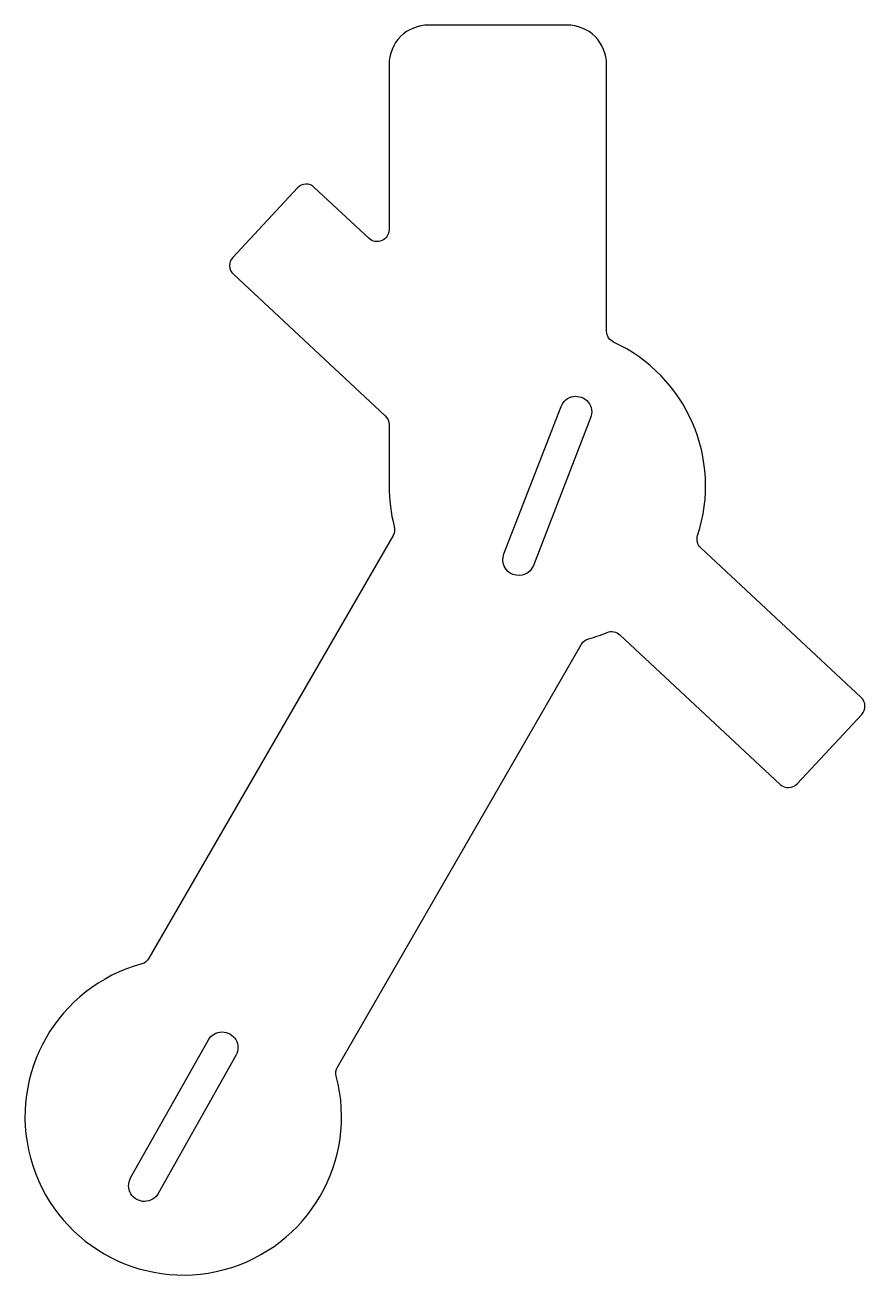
# Model space of a CAD drawing. Header units: millimetres. Extents: x -4 to 17.2, y -14.6 to 17.
import ezdxf

# ---------------------------------------------------------------- set-up
doc = ezdxf.new("R2010")
doc.units = ezdxf.units.MM
doc.layers.get('0').update_dxf_attribs({"linetype": 'CONTINUOUS'})

msp = doc.modelspace()

# ---------------------------------------------------------------- linework, layer by layer
for points in [[(15.088, -2.23, 0.414214), (15.512, -2.215), (17.149, -0.46, 0.414214), (17.134, -0.036), (13.079, 3.745, -0.292674), (12.999, 4.059, 0.381398), (10.874, 8.944, -0.292674), (10.7, 9.217), (10.7, 15.955, 0.414214), (9.7, 16.955), (6.2, 16.955, 0.414214), (5.2, 15.955), (5.2, 11.783, -0.655629), (4.695, 11.563), (3.312, 12.854, 0.414214), (2.888, 12.839), (1.251, 11.083, 0.414214), (1.266, 10.659), (5.105, 7.08, -0.208), (5.2, 6.86), (5.2, 5.312, 0.064763), (5.333, 4.288, -0.198104), (5.303, 4.062), (-0.866, -6.623, -0.198104), (-1.047, -6.763, 2.403636), (3.867, -9.6, -0.198104), (3.897, -9.373), (10.066, 1.312, -0.198104), (10.247, 1.451, 0.030882), (10.715, 1.61, -0.292674), (11.033, 1.551)], [(10.296, 7.032), (8.85, 3.302, -1), (8.104, 3.592), (9.55, 7.321, -1)], [(1.331, -9.078), (-0.634, -12.562, -1), (-1.331, -12.169), (0.634, -8.685, -1)]]:
    msp.add_lwpolyline(points, format="xyb", close=True)

doc.saveas('drawing.dxf')
